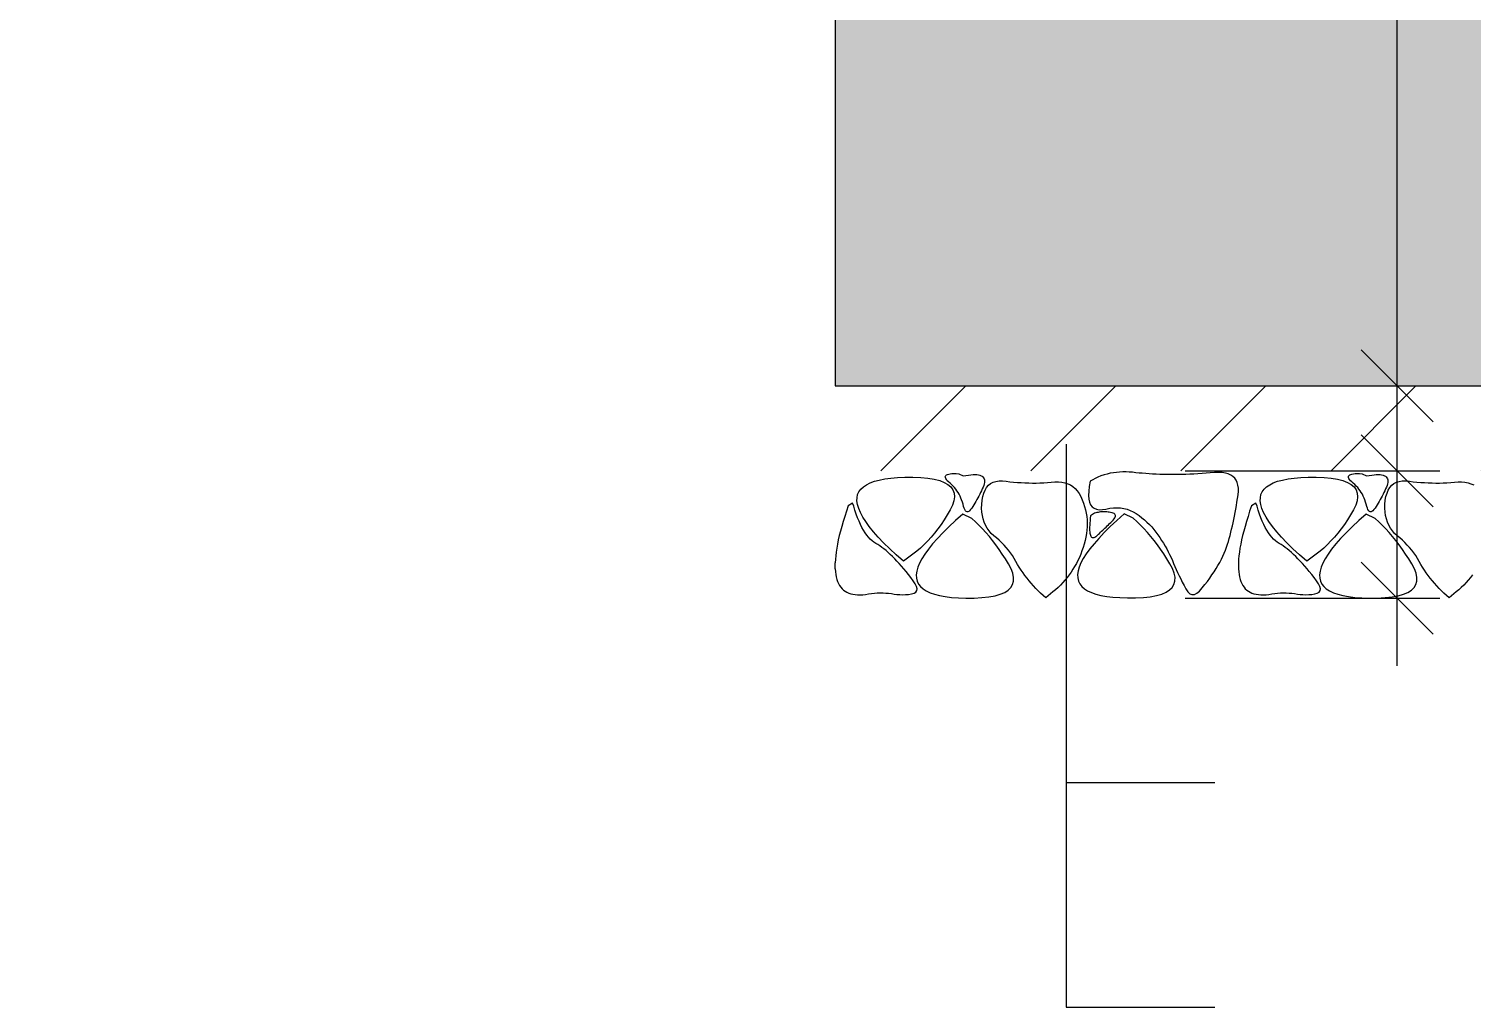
# Model space of a CAD drawing. Header units: metres. Extents: x -220 to 294, y -29 to 18.
# Drawn here: x 0.917 to 2.617, y -10.732 to -9.579 of the extents above; entities that cross this region are included whole.
import ezdxf

# ---------------------------------------------------------------- set-up
doc = ezdxf.new("R2010")
doc.units = ezdxf.units.M
doc.header["$MEASUREMENT"] = 0
for name, color, linetype in [('Olculendirme', 7, 'Continuous'), ('Rota', 7, 'Continuous'), ('Tarama', 7, 'Continuous'), ('Yay', 7, 'Continuous')]:
    doc.layers.add(name, color=color, linetype=linetype)

msp = doc.modelspace()

# ---------------------------------------------------------------- hatches: boundary and pattern name
at = {"layer": 'Tarama', "linetype": 'Continuous', "lineweight": -3}
h = msp.add_hatch(dxfattribs=at)
h.set_pattern_fill('ANSI33', color=58, scale=0.4, style=0)
h.paths.add_polyline_path([(-5.683, -7.8), (-5.683, -8.5), (1.867, -8.5), (1.867, -10), (4.567, -10), (4.567, -8.5), (8.9658, -8.5), (8.9658, -8.2), (13.217, -8.2), (13.4194, -8.2), (13.4194, -7.8), (4.297, -7.8), (4.317, -9.3), (2.117, -9.3), (2.117, -7.8)])
h = msp.add_hatch(dxfattribs=at)
h.set_pattern_fill('ANSI31', color=58, style=0)
h.paths.add_polyline_path([(1.867, -10), (1.867, -10.1), (4.567, -10.1), (4.567, -10)])

# ---------------------------------------------------------------- linework, layer by layer
at = {"layer": 'Olculendirme', "color": 47, "linetype": 'Continuous', "lineweight": -3}
for points in [[(2.5292, -10.33), (2.5292, 14.33)], [(2.2792, -10), (2.5792, -10)], [(2.2792, -10.1), (2.5792, -10.1)], [(2.2792, -10.25), (2.5792, -10.25)]]:
    msp.add_lwpolyline(points, dxfattribs=at)
at = {"layer": 'Olculendirme', "color": 59, "linetype": 'Continuous', "lineweight": -3}
for points in [[(2.4867, -9.9576), (2.5716, -10.0424)], [(2.4867, -10.0576), (2.5716, -10.1424)], [(2.4867, -10.2076), (2.5716, -10.2924)]]:
    msp.add_lwpolyline(points, dxfattribs=at)
at = {"layer": 'Rota', "color": 7, "linetype": 'Continuous', "lineweight": -3}
for points in [[(1.867, -8.5), (1.867, -10)], [(1.867, -10), (4.567, -10)]]:
    msp.add_lwpolyline(points, dxfattribs=at)
at = {"layer": 'Tarama', "color": 36, "linetype": 'Continuous', "lineweight": -3}
for points in [[(1.9039, -10.1165), (1.9082, -10.1144)], [(1.9082, -10.1144), (1.9133, -10.1125)], [(1.9133, -10.1125), (1.9191, -10.111)], [(1.9191, -10.111), (1.9256, -10.1097)], [(1.9256, -10.1097), (1.9327, -10.1088)], [(1.9327, -10.1088), (1.9407, -10.1082)], [(1.9407, -10.1082), (1.9493, -10.1078)], [(1.9493, -10.1078), (1.9586, -10.1078)], [(1.9586, -10.1078), (1.968, -10.1081)], [(1.968, -10.1081), (1.9764, -10.1089)], [(1.9764, -10.1089), (1.9838, -10.1101)], [(1.9838, -10.1101), (1.9902, -10.1117)], [(1.9902, -10.1117), (1.9955, -10.1138)], [(1.9955, -10.1138), (1.9999, -10.1163)], [(1.9967, -10.1072), (1.9969, -10.1064)], [(1.9969, -10.1082), (1.9967, -10.1072)], [(1.9969, -10.1064), (1.9974, -10.1056)], [(1.9973, -10.1093), (1.9969, -10.1082)], [(1.9981, -10.1105), (1.9973, -10.1093)], [(1.9974, -10.1056), (1.9982, -10.105)], [(1.9992, -10.1118), (1.9981, -10.1105)], [(1.9982, -10.105), (1.9993, -10.1044)], [(2.0007, -10.1132), (1.9992, -10.1118)], [(1.9993, -10.1044), (2.0008, -10.104)], [(2.0024, -10.1147), (2.0007, -10.1132)], [(2.0008, -10.104), (2.0025, -10.1037)], [(2.0042, -10.1164), (2.0024, -10.1147)], [(2.0025, -10.1037), (2.0046, -10.1035)], [(2.0046, -10.1035), (2.007, -10.1034)], [(2.007, -10.1034), (2.0097, -10.1035)], [(2.0097, -10.1035), (2.0128, -10.1036)], [(2.0128, -10.1036), (2.0179, -10.1061)], [(2.0179, -10.1061), (2.0211, -10.1055)], [(2.0211, -10.1055), (2.0241, -10.1051)], [(2.0241, -10.1051), (2.0269, -10.1047)], [(2.0269, -10.1047), (2.0295, -10.1046)], [(2.0295, -10.1046), (2.0318, -10.1045)], [(2.0318, -10.1045), (2.0339, -10.1046)], [(2.0339, -10.1046), (2.0358, -10.1049)], [(2.0358, -10.1049), (2.0375, -10.1053)], [(2.0375, -10.1053), (2.039, -10.1059)], [(2.039, -10.1059), (2.0402, -10.1066)], [(2.0402, -10.1066), (2.0412, -10.1074)], [(2.0412, -10.1074), (2.042, -10.1084)], [(2.042, -10.1084), (2.0426, -10.1095)], [(2.0426, -10.1095), (2.0429, -10.1108)], [(2.043, -10.1138), (2.0427, -10.1155)], [(2.0429, -10.1108), (2.0431, -10.1122)], [(2.0431, -10.1122), (2.043, -10.1138)], [(2.0502, -10.1152), (2.0531, -10.1137)], [(2.0531, -10.1137), (2.0564, -10.1126)], [(2.0564, -10.1126), (2.0601, -10.1121)], [(2.0601, -10.1121), (2.0641, -10.112)], [(2.0641, -10.112), (2.0684, -10.1125)], [(2.0684, -10.1125), (2.0729, -10.113)], [(2.0729, -10.113), (2.0773, -10.1134)], [(2.0773, -10.1134), (2.0818, -10.1138)], [(2.0818, -10.1138), (2.0862, -10.1141)], [(2.0862, -10.1141), (2.0907, -10.1143)], [(2.0907, -10.1143), (2.0951, -10.1144)], [(2.0951, -10.1144), (2.0995, -10.1145)], [(2.0995, -10.1145), (2.1039, -10.1145)], [(2.1039, -10.1145), (2.1083, -10.1144)], [(2.1083, -10.1144), (2.1127, -10.1142)], [(2.1127, -10.1142), (2.1171, -10.1139)], [(2.1171, -10.1139), (2.1215, -10.1136)], [(2.1215, -10.1136), (2.1258, -10.1132)], [(2.1258, -10.1132), (2.13, -10.1132)], [(2.13, -10.1132), (2.1339, -10.1135)], [(2.1339, -10.1135), (2.1376, -10.1142)], [(2.1376, -10.1142), (2.141, -10.1153)], [(2.1675, -10.1125), (2.1664, -10.1187)], [(2.1765, -10.1075), (2.1675, -10.1125)], [(2.1802, -10.1061), (2.1765, -10.1075)], [(2.1838, -10.105), (2.1802, -10.1061)], [(2.1874, -10.104), (2.1838, -10.105)], [(2.1911, -10.1031), (2.1874, -10.104)], [(2.1948, -10.1025), (2.1911, -10.1031)], [(2.1985, -10.102), (2.1948, -10.1025)], [(2.2022, -10.1016), (2.1985, -10.102)], [(2.2059, -10.1014), (2.2022, -10.1016)], [(2.2097, -10.1014), (2.2059, -10.1014)], [(2.2135, -10.1016), (2.2097, -10.1014)], [(2.2173, -10.1019), (2.2135, -10.1016)], [(2.2211, -10.1024), (2.2173, -10.1019)], [(2.225, -10.1028), (2.2211, -10.1024)], [(2.2289, -10.1031), (2.225, -10.1028)], [(2.2329, -10.1035), (2.2289, -10.1031)], [(2.2369, -10.1038), (2.2329, -10.1035)], [(2.241, -10.104), (2.2369, -10.1038)], [(2.2452, -10.1042), (2.241, -10.104)], [(2.2494, -10.1044), (2.2452, -10.1042)], [(2.2536, -10.1045), (2.2494, -10.1044)], [(2.2579, -10.1046), (2.2536, -10.1045)], [(2.2623, -10.1046), (2.2579, -10.1046)], [(2.2667, -10.1046), (2.2623, -10.1046)], [(2.2712, -10.1045), (2.2667, -10.1046)], [(2.2758, -10.1044), (2.2712, -10.1045)], [(2.2803, -10.1043), (2.2758, -10.1044)], [(2.285, -10.1041), (2.2803, -10.1043)], [(2.2897, -10.1039), (2.285, -10.1041)], [(2.2944, -10.1036), (2.2897, -10.1039)], [(2.2993, -10.1033), (2.2944, -10.1036)], [(2.3041, -10.103), (2.2993, -10.1033)], [(2.309, -10.1026), (2.3041, -10.103)], [(2.314, -10.1022), (2.309, -10.1026)], [(2.3186, -10.102), (2.314, -10.1022)], [(2.3229, -10.1023), (2.3186, -10.102)], [(2.3267, -10.1028), (2.3229, -10.1023)], [(2.3301, -10.1038), (2.3267, -10.1028)], [(2.333, -10.1051), (2.3301, -10.1038)], [(2.3356, -10.1067), (2.333, -10.1051)], [(2.3377, -10.1087), (2.3356, -10.1067)], [(2.3394, -10.1111), (2.3377, -10.1087)], [(2.3407, -10.1139), (2.3394, -10.1111)], [(2.3415, -10.117), (2.3407, -10.1139)], [(2.3789, -10.1165), (2.3832, -10.1144)], [(2.3832, -10.1144), (2.3883, -10.1125)], [(2.3883, -10.1125), (2.3941, -10.111)], [(2.3941, -10.111), (2.4006, -10.1097)], [(2.4006, -10.1097), (2.4077, -10.1088)], [(2.4077, -10.1088), (2.4157, -10.1082)], [(2.4157, -10.1082), (2.4243, -10.1078)], [(2.4243, -10.1078), (2.4336, -10.1078)], [(2.4336, -10.1078), (2.443, -10.1081)], [(2.443, -10.1081), (2.4514, -10.1089)], [(2.4514, -10.1089), (2.4588, -10.1101)], [(2.4588, -10.1101), (2.4652, -10.1117)], [(2.4652, -10.1117), (2.4706, -10.1138)], [(2.4706, -10.1138), (2.4749, -10.1163)], [(2.4717, -10.1072), (2.4719, -10.1064)], [(2.4719, -10.1082), (2.4717, -10.1072)], [(2.4719, -10.1064), (2.4724, -10.1056)], [(2.4723, -10.1093), (2.4719, -10.1082)], [(2.4731, -10.1105), (2.4723, -10.1093)], [(2.4724, -10.1056), (2.4732, -10.105)], [(2.4742, -10.1118), (2.4731, -10.1105)], [(2.4732, -10.105), (2.4743, -10.1044)], [(2.4757, -10.1132), (2.4742, -10.1118)], [(2.4743, -10.1044), (2.4758, -10.104)], [(2.4774, -10.1147), (2.4757, -10.1132)], [(2.4758, -10.104), (2.4775, -10.1037)], [(2.4792, -10.1164), (2.4774, -10.1147)], [(2.4775, -10.1037), (2.4796, -10.1035)], [(2.4796, -10.1035), (2.482, -10.1034)], [(2.482, -10.1034), (2.4847, -10.1035)], [(2.4847, -10.1035), (2.4878, -10.1036)], [(2.4878, -10.1036), (2.4929, -10.1061)], [(2.4929, -10.1061), (2.4961, -10.1055)], [(2.4961, -10.1055), (2.4991, -10.1051)], [(2.4991, -10.1051), (2.5019, -10.1047)], [(2.5019, -10.1047), (2.5045, -10.1046)], [(2.5045, -10.1046), (2.5068, -10.1045)], [(2.5068, -10.1045), (2.5089, -10.1046)], [(2.5089, -10.1046), (2.5108, -10.1049)], [(2.5108, -10.1049), (2.5125, -10.1053)], [(2.5125, -10.1053), (2.514, -10.1059)], [(2.514, -10.1059), (2.5152, -10.1066)], [(2.5152, -10.1066), (2.5162, -10.1074)], [(2.5162, -10.1074), (2.517, -10.1084)], [(2.517, -10.1084), (2.5176, -10.1095)], [(2.5176, -10.1095), (2.5179, -10.1108)], [(2.518, -10.1138), (2.5177, -10.1155)], [(2.5179, -10.1108), (2.5181, -10.1122)], [(2.5181, -10.1122), (2.518, -10.1138)], [(2.5252, -10.1152), (2.5281, -10.1137)], [(2.5281, -10.1137), (2.5314, -10.1126)], [(2.5314, -10.1126), (2.5351, -10.1121)], [(2.5351, -10.1121), (2.5391, -10.112)], [(2.5391, -10.112), (2.5434, -10.1125)], [(2.5434, -10.1125), (2.5479, -10.113)], [(2.5479, -10.113), (2.5523, -10.1134)], [(2.5523, -10.1134), (2.5568, -10.1138)], [(2.5568, -10.1138), (2.5612, -10.1141)], [(2.5612, -10.1141), (2.5657, -10.1143)], [(2.5657, -10.1143), (2.5701, -10.1144)], [(2.5701, -10.1144), (2.5745, -10.1145)], [(2.5745, -10.1145), (2.5789, -10.1145)], [(2.5789, -10.1145), (2.5833, -10.1144)], [(2.5833, -10.1144), (2.5877, -10.1142)], [(2.5877, -10.1142), (2.5921, -10.1139)], [(2.5921, -10.1139), (2.5965, -10.1136)], [(2.5965, -10.1136), (2.6008, -10.1132)], [(2.6008, -10.1132), (2.605, -10.1132)], [(2.605, -10.1132), (2.6089, -10.1135)], [(2.6089, -10.1135), (2.6126, -10.1142)], [(2.6126, -10.1142), (2.616, -10.1153)], [(1.8928, -10.1357), (1.8929, -10.1318)], [(1.8929, -10.1318), (1.8936, -10.1281)], [(1.8936, -10.1281), (1.8951, -10.1248)], [(1.8951, -10.1248), (1.8973, -10.1217)], [(1.8973, -10.1217), (1.9003, -10.119)], [(1.9003, -10.119), (1.9039, -10.1165)], [(1.9999, -10.1163), (2.0033, -10.1192)], [(2.0033, -10.1192), (2.0057, -10.1226)], [(2.0059, -10.1181), (2.0042, -10.1164)], [(2.0057, -10.1226), (2.0071, -10.1265)], [(2.0076, -10.1199), (2.0059, -10.1181)], [(2.0075, -10.1307), (2.0069, -10.1354)], [(2.0071, -10.1265), (2.0075, -10.1307)], [(2.0091, -10.1217), (2.0076, -10.1199)], [(2.0105, -10.1237), (2.0091, -10.1217)], [(2.0118, -10.1257), (2.0105, -10.1237)], [(2.0131, -10.1278), (2.0118, -10.1257)], [(2.0142, -10.13), (2.0131, -10.1278)], [(2.0152, -10.1322), (2.0142, -10.13)], [(2.0352, -10.132), (2.0341, -10.1341)], [(2.0363, -10.1299), (2.0352, -10.132)], [(2.0374, -10.1278), (2.0363, -10.1299)], [(2.0384, -10.1257), (2.0374, -10.1278)], [(2.0395, -10.1236), (2.0384, -10.1257)], [(2.0404, -10.1215), (2.0395, -10.1236)], [(2.0401, -10.1349), (2.0409, -10.1304)], [(2.0414, -10.1193), (2.0404, -10.1215)], [(2.0409, -10.1304), (2.0421, -10.1263)], [(2.0421, -10.1173), (2.0414, -10.1193)], [(2.0427, -10.1155), (2.0421, -10.1173)], [(2.0421, -10.1263), (2.0436, -10.1228)], [(2.0436, -10.1228), (2.0454, -10.1198)], [(2.0454, -10.1198), (2.0476, -10.1172)], [(2.0476, -10.1172), (2.0502, -10.1152)], [(2.141, -10.1153), (2.1442, -10.1168)], [(2.1442, -10.1168), (2.1472, -10.1188)], [(2.1472, -10.1188), (2.1498, -10.1211)], [(2.1498, -10.1211), (2.1523, -10.1239)], [(2.1523, -10.1239), (2.1545, -10.127)], [(2.1545, -10.127), (2.1564, -10.1305)], [(2.1564, -10.1305), (2.1582, -10.1344)], [(2.1657, -10.1242), (2.1656, -10.1291)], [(2.1656, -10.1291), (2.1659, -10.1334)], [(2.1664, -10.1187), (2.1657, -10.1242)], [(2.341, -10.1328), (2.3416, -10.1284)], [(2.342, -10.1204), (2.3415, -10.117)], [(2.3416, -10.1284), (2.342, -10.1243)], [(2.342, -10.1243), (2.342, -10.1204)], [(2.3678, -10.1357), (2.3679, -10.1318)], [(2.3679, -10.1318), (2.3686, -10.1281)], [(2.3686, -10.1281), (2.3701, -10.1248)], [(2.3701, -10.1248), (2.3723, -10.1217)], [(2.3723, -10.1217), (2.3753, -10.119)], [(2.3753, -10.119), (2.3789, -10.1165)], [(2.4749, -10.1163), (2.4783, -10.1192)], [(2.4783, -10.1192), (2.4807, -10.1226)], [(2.4809, -10.1181), (2.4792, -10.1164)], [(2.4807, -10.1226), (2.4821, -10.1265)], [(2.4826, -10.1199), (2.4809, -10.1181)], [(2.4825, -10.1307), (2.4819, -10.1354)], [(2.4821, -10.1265), (2.4825, -10.1307)], [(2.4841, -10.1217), (2.4826, -10.1199)], [(2.4855, -10.1237), (2.4841, -10.1217)], [(2.4868, -10.1257), (2.4855, -10.1237)], [(2.4881, -10.1278), (2.4868, -10.1257)], [(2.4892, -10.13), (2.4881, -10.1278)], [(2.4902, -10.1322), (2.4892, -10.13)], [(2.5102, -10.132), (2.5091, -10.1341)], [(2.5113, -10.1299), (2.5102, -10.132)], [(2.5124, -10.1278), (2.5113, -10.1299)], [(2.5134, -10.1257), (2.5124, -10.1278)], [(2.5145, -10.1236), (2.5134, -10.1257)], [(2.5154, -10.1215), (2.5145, -10.1236)], [(2.5151, -10.1349), (2.5159, -10.1304)], [(2.5164, -10.1193), (2.5154, -10.1215)], [(2.5159, -10.1304), (2.5171, -10.1263)], [(2.5171, -10.1173), (2.5164, -10.1193)], [(2.5177, -10.1155), (2.5171, -10.1173)], [(2.5171, -10.1263), (2.5186, -10.1228)], [(2.5186, -10.1228), (2.5204, -10.1198)], [(2.5204, -10.1198), (2.5226, -10.1172)], [(2.5226, -10.1172), (2.5252, -10.1152)], [(2.616, -10.1153), (2.6192, -10.1168)], [(1.8803, -10.1478), (1.8784, -10.1539)], [(1.8825, -10.1415), (1.8803, -10.1478)], [(1.8875, -10.1382), (1.8825, -10.1415)], [(1.889, -10.1417), (1.8875, -10.1382)], [(1.8904, -10.1466), (1.889, -10.1417)], [(1.892, -10.1512), (1.8904, -10.1466)], [(1.8934, -10.14), (1.8928, -10.1357)], [(1.8948, -10.1445), (1.8934, -10.14)], [(1.8968, -10.1494), (1.8948, -10.1445)], [(2.0027, -10.1462), (1.9992, -10.1521)], [(2.0053, -10.1406), (2.0027, -10.1462)], [(2.0069, -10.1354), (2.0053, -10.1406)], [(2.0161, -10.1345), (2.0152, -10.1322)], [(2.0169, -10.137), (2.0161, -10.1345)], [(2.0177, -10.1395), (2.0169, -10.137)], [(2.0183, -10.142), (2.0177, -10.1395)], [(2.019, -10.1441), (2.0183, -10.142)], [(2.0197, -10.1458), (2.019, -10.1441)], [(2.0206, -10.1471), (2.0197, -10.1458)], [(2.0214, -10.148), (2.0206, -10.1471)], [(2.0224, -10.1484), (2.0214, -10.148)], [(2.0234, -10.1484), (2.0224, -10.1484)], [(2.0244, -10.148), (2.0234, -10.1484)], [(2.0255, -10.1472), (2.0244, -10.148)], [(2.0267, -10.1459), (2.0255, -10.1472)], [(2.028, -10.1442), (2.0267, -10.1459)], [(2.0292, -10.1422), (2.028, -10.1442)], [(2.0305, -10.1402), (2.0292, -10.1422)], [(2.0317, -10.1382), (2.0305, -10.1402)], [(2.0329, -10.1361), (2.0317, -10.1382)], [(2.0341, -10.1341), (2.0329, -10.1361)], [(2.0396, -10.1443), (2.0397, -10.1397)], [(2.0399, -10.1487), (2.0396, -10.1443)], [(2.0397, -10.1397), (2.0401, -10.1349)], [(2.0405, -10.1529), (2.0399, -10.1487)], [(2.1582, -10.1344), (2.1597, -10.1382)], [(2.1597, -10.1382), (2.1609, -10.1421)], [(2.1609, -10.1421), (2.162, -10.146)], [(2.162, -10.146), (2.1628, -10.15)], [(2.1659, -10.1334), (2.1667, -10.1371)], [(2.1667, -10.1371), (2.168, -10.1401)], [(2.168, -10.1401), (2.1698, -10.1425)], [(2.1698, -10.1425), (2.1721, -10.1443)], [(2.1721, -10.1443), (2.1748, -10.1455)], [(2.1748, -10.1455), (2.1781, -10.146)], [(2.1782, -10.1488), (2.1767, -10.1491)], [(2.1781, -10.146), (2.1818, -10.1459)], [(2.1796, -10.1486), (2.1782, -10.1488)], [(2.181, -10.1485), (2.1796, -10.1486)], [(2.1825, -10.1484), (2.181, -10.1485)], [(2.1818, -10.1459), (2.186, -10.1452)], [(2.184, -10.1484), (2.1825, -10.1484)], [(2.1855, -10.1485), (2.184, -10.1484)], [(2.187, -10.1486), (2.1855, -10.1485)], [(2.186, -10.1452), (2.1905, -10.1443)], [(2.1885, -10.1488), (2.187, -10.1486)], [(2.19, -10.149), (2.1885, -10.1488)], [(2.1916, -10.1493), (2.19, -10.149)], [(2.1905, -10.1443), (2.1948, -10.1437)], [(2.1948, -10.1437), (2.199, -10.1436)], [(2.199, -10.1436), (2.2031, -10.1438)], [(2.2031, -10.1438), (2.207, -10.1444)], [(2.207, -10.1444), (2.2109, -10.1454)], [(2.2109, -10.1454), (2.2146, -10.1467)], [(2.2146, -10.1467), (2.2182, -10.1485)], [(2.2182, -10.1485), (2.2217, -10.1506)], [(2.3382, -10.1494), (2.339, -10.1454)], [(2.339, -10.1454), (2.3397, -10.1412)], [(2.3397, -10.1412), (2.3403, -10.137)], [(2.3403, -10.137), (2.341, -10.1328)], [(2.3553, -10.1478), (2.3534, -10.1539)], [(2.3575, -10.1415), (2.3553, -10.1478)], [(2.3625, -10.1382), (2.3575, -10.1415)], [(2.364, -10.1417), (2.3625, -10.1382)], [(2.3654, -10.1466), (2.364, -10.1417)], [(2.367, -10.1512), (2.3654, -10.1466)], [(2.3684, -10.14), (2.3678, -10.1357)], [(2.3698, -10.1445), (2.3684, -10.14)], [(2.3718, -10.1494), (2.3698, -10.1445)], [(2.4777, -10.1462), (2.4742, -10.1521)], [(2.4803, -10.1406), (2.4777, -10.1462)], [(2.4819, -10.1354), (2.4803, -10.1406)], [(2.4911, -10.1345), (2.4902, -10.1322)], [(2.4919, -10.137), (2.4911, -10.1345)], [(2.4927, -10.1395), (2.4919, -10.137)], [(2.4933, -10.142), (2.4927, -10.1395)], [(2.494, -10.1441), (2.4933, -10.142)], [(2.4947, -10.1458), (2.494, -10.1441)], [(2.4956, -10.1471), (2.4947, -10.1458)], [(2.4964, -10.148), (2.4956, -10.1471)], [(2.4974, -10.1484), (2.4964, -10.148)], [(2.4984, -10.1484), (2.4974, -10.1484)], [(2.4994, -10.148), (2.4984, -10.1484)], [(2.5005, -10.1472), (2.4994, -10.148)], [(2.5017, -10.1459), (2.5005, -10.1472)], [(2.503, -10.1442), (2.5017, -10.1459)], [(2.5042, -10.1422), (2.503, -10.1442)], [(2.5055, -10.1402), (2.5042, -10.1422)], [(2.5067, -10.1382), (2.5055, -10.1402)], [(2.5079, -10.1361), (2.5067, -10.1382)], [(2.5091, -10.1341), (2.5079, -10.1361)], [(2.5146, -10.1443), (2.5147, -10.1397)], [(2.5149, -10.1487), (2.5146, -10.1443)], [(2.5147, -10.1397), (2.5151, -10.1349)], [(2.5155, -10.1529), (2.5149, -10.1487)], [(1.8749, -10.1656), (1.8733, -10.1711)], [(1.8765, -10.1599), (1.8749, -10.1656)], [(1.8784, -10.1539), (1.8765, -10.1599)], [(1.8935, -10.1555), (1.892, -10.1512)], [(1.8952, -10.1595), (1.8935, -10.1555)], [(1.8969, -10.1633), (1.8952, -10.1595)], [(1.8996, -10.1546), (1.8968, -10.1494)], [(1.8986, -10.1669), (1.8969, -10.1633)], [(1.9031, -10.16), (1.8996, -10.1546)], [(1.9073, -10.1658), (1.9031, -10.16)], [(1.9122, -10.1719), (1.9073, -10.1658)], [(1.9919, -10.1632), (1.9881, -10.1685)], [(1.9956, -10.1578), (1.9919, -10.1632)], [(1.9992, -10.1521), (1.9956, -10.1578)], [(2.0088, -10.1588), (2.001, -10.1661)], [(2.0174, -10.1511), (2.0088, -10.1588)], [(2.028, -10.1563), (2.0174, -10.1511)], [(2.0323, -10.1601), (2.028, -10.1563)], [(2.0365, -10.1642), (2.0323, -10.1601)], [(2.0406, -10.1684), (2.0365, -10.1642)], [(2.0414, -10.1569), (2.0405, -10.1529)], [(2.0426, -10.1606), (2.0414, -10.1569)], [(2.0442, -10.1642), (2.0426, -10.1606)], [(2.0461, -10.1676), (2.0442, -10.1642)], [(2.1628, -10.15), (2.1634, -10.1539)], [(2.1634, -10.1539), (2.1638, -10.1579)], [(2.1639, -10.166), (2.1636, -10.1701)], [(2.1638, -10.1579), (2.164, -10.162)], [(2.164, -10.162), (2.1639, -10.166)], [(2.1669, -10.1641), (2.1668, -10.1664)], [(2.1671, -10.1616), (2.1669, -10.1641)], [(2.1673, -10.159), (2.1671, -10.1616)], [(2.1676, -10.1561), (2.1673, -10.159)], [(2.168, -10.153), (2.1676, -10.1561)], [(2.1726, -10.1501), (2.168, -10.153)], [(2.174, -10.1497), (2.1726, -10.1501)], [(2.1754, -10.1494), (2.174, -10.1497)], [(2.1767, -10.1491), (2.1754, -10.1494)], [(2.1911, -10.1659), (2.184, -10.173)], [(2.1862, -10.1665), (2.1876, -10.1651)], [(2.1876, -10.1651), (2.189, -10.1638)], [(2.189, -10.1638), (2.1904, -10.1624)], [(2.1904, -10.1624), (2.1919, -10.161)], [(2.1989, -10.1586), (2.1911, -10.1659)], [(2.1932, -10.1496), (2.1916, -10.1493)], [(2.1919, -10.161), (2.1933, -10.1596)], [(2.1945, -10.15), (2.1932, -10.1496)], [(2.1933, -10.1596), (2.1947, -10.1582)], [(2.1956, -10.1506), (2.1945, -10.15)], [(2.1947, -10.1582), (2.1957, -10.1569)], [(2.1965, -10.1512), (2.1956, -10.1506)], [(2.1957, -10.1569), (2.1965, -10.1557)], [(2.197, -10.1519), (2.1965, -10.1512)], [(2.1965, -10.1557), (2.1971, -10.1546)], [(2.1973, -10.1527), (2.197, -10.1519)], [(2.1971, -10.1546), (2.1973, -10.1536)], [(2.1973, -10.1536), (2.1973, -10.1527)], [(2.2075, -10.151), (2.1989, -10.1586)], [(2.2181, -10.1561), (2.2075, -10.151)], [(2.2224, -10.1599), (2.2181, -10.1561)], [(2.2217, -10.1506), (2.225, -10.1529)], [(2.2266, -10.164), (2.2224, -10.1599)], [(2.225, -10.1529), (2.2282, -10.1554)], [(2.2307, -10.1682), (2.2266, -10.164)], [(2.2282, -10.1554), (2.2313, -10.1579)], [(2.2313, -10.1579), (2.2343, -10.1606)], [(2.2343, -10.1606), (2.2372, -10.1634)], [(2.2372, -10.1634), (2.2399, -10.1662)], [(2.3341, -10.1689), (2.335, -10.1651)], [(2.335, -10.1651), (2.3359, -10.1613)], [(2.3359, -10.1613), (2.3367, -10.1574)], [(2.3367, -10.1574), (2.3375, -10.1534)], [(2.3375, -10.1534), (2.3382, -10.1494)], [(2.3499, -10.1656), (2.3483, -10.1711)], [(2.3515, -10.1599), (2.3499, -10.1656)], [(2.3534, -10.1539), (2.3515, -10.1599)], [(2.3685, -10.1555), (2.367, -10.1512)], [(2.3702, -10.1595), (2.3685, -10.1555)], [(2.3719, -10.1633), (2.3702, -10.1595)], [(2.3746, -10.1546), (2.3718, -10.1494)], [(2.3736, -10.1669), (2.3719, -10.1633)], [(2.3781, -10.16), (2.3746, -10.1546)], [(2.3823, -10.1658), (2.3781, -10.16)], [(2.3872, -10.1719), (2.3823, -10.1658)], [(2.4669, -10.1632), (2.4631, -10.1685)], [(2.4706, -10.1578), (2.4669, -10.1632)], [(2.4742, -10.1521), (2.4706, -10.1578)], [(2.4838, -10.1588), (2.476, -10.1661)], [(2.4924, -10.1511), (2.4838, -10.1588)], [(2.503, -10.1563), (2.4924, -10.1511)], [(2.5073, -10.1601), (2.503, -10.1563)], [(2.5115, -10.1642), (2.5073, -10.1601)], [(2.5156, -10.1684), (2.5115, -10.1642)], [(2.5164, -10.1569), (2.5155, -10.1529)], [(2.5176, -10.1606), (2.5164, -10.1569)], [(2.5192, -10.1642), (2.5176, -10.1606)], [(2.5211, -10.1676), (2.5192, -10.1642)], [(1.8708, -10.1816), (1.8698, -10.1866)], [(1.872, -10.1765), (1.8708, -10.1816)], [(1.8733, -10.1711), (1.872, -10.1765)], [(1.9005, -10.1701), (1.8986, -10.1669)], [(1.9024, -10.1731), (1.9005, -10.1701)], [(1.9043, -10.1759), (1.9024, -10.1731)], [(1.9064, -10.1784), (1.9043, -10.1759)], [(1.9084, -10.1806), (1.9064, -10.1784)], [(1.9106, -10.1825), (1.9084, -10.1806)], [(1.9128, -10.1842), (1.9106, -10.1825)], [(1.9179, -10.1782), (1.9122, -10.1719)], [(1.9242, -10.1849), (1.9179, -10.1782)], [(1.9761, -10.1827), (1.9719, -10.187)], [(1.9802, -10.1782), (1.9761, -10.1827)], [(1.9842, -10.1735), (1.9802, -10.1782)], [(1.9875, -10.1799), (1.9819, -10.1863)], [(1.9881, -10.1685), (1.9842, -10.1735)], [(1.9939, -10.1732), (1.9875, -10.1799)], [(2.001, -10.1661), (1.9939, -10.1732)], [(2.0447, -10.1729), (2.0406, -10.1684)], [(2.0487, -10.1776), (2.0447, -10.1729)], [(2.0484, -10.1708), (2.0461, -10.1676)], [(2.051, -10.1738), (2.0484, -10.1708)], [(2.0526, -10.1824), (2.0487, -10.1776)], [(2.0539, -10.1766), (2.051, -10.1738)], [(2.0565, -10.1875), (2.0526, -10.1824)], [(2.0571, -10.1792), (2.0539, -10.1766)], [(2.0602, -10.1819), (2.0571, -10.1792)], [(2.0632, -10.1847), (2.0602, -10.1819)], [(2.1615, -10.1824), (2.1603, -10.1865)], [(2.1624, -10.1783), (2.1615, -10.1824)], [(2.1631, -10.1741), (2.1624, -10.1783)], [(2.1636, -10.1701), (2.1631, -10.1741)], [(2.1668, -10.1664), (2.1668, -10.1685)], [(2.1668, -10.1685), (2.1668, -10.1704)], [(2.1668, -10.1704), (2.167, -10.1721)], [(2.167, -10.1721), (2.1672, -10.1736)], [(2.1672, -10.1736), (2.1674, -10.1749)], [(2.1674, -10.1749), (2.1677, -10.1761)], [(2.1677, -10.1761), (2.1682, -10.177)], [(2.1682, -10.177), (2.1686, -10.1778)], [(2.1686, -10.1778), (2.1692, -10.1784)], [(2.1692, -10.1784), (2.1698, -10.1787)], [(2.1698, -10.1787), (2.1705, -10.1789)], [(2.1705, -10.1789), (2.1712, -10.1789)], [(2.1712, -10.1789), (2.1721, -10.1787)], [(2.1776, -10.1797), (2.172, -10.1861)], [(2.1721, -10.1787), (2.173, -10.1783)], [(2.173, -10.1783), (2.174, -10.1777)], [(2.174, -10.1777), (2.175, -10.177)], [(2.175, -10.177), (2.1761, -10.176)], [(2.1761, -10.176), (2.1773, -10.1749)], [(2.1773, -10.1749), (2.1785, -10.1738)], [(2.184, -10.173), (2.1776, -10.1797)], [(2.1785, -10.1738), (2.1797, -10.1726)], [(2.1797, -10.1726), (2.181, -10.1714)], [(2.181, -10.1714), (2.1822, -10.1702)], [(2.1822, -10.1702), (2.1835, -10.169)], [(2.1835, -10.169), (2.1849, -10.1677)], [(2.1849, -10.1677), (2.1862, -10.1665)], [(2.2348, -10.1727), (2.2307, -10.1682)], [(2.2388, -10.1774), (2.2348, -10.1727)], [(2.2427, -10.1822), (2.2388, -10.1774)], [(2.2399, -10.1662), (2.2425, -10.1692)], [(2.2425, -10.1692), (2.2449, -10.1723)], [(2.2466, -10.1873), (2.2427, -10.1822)], [(2.2449, -10.1723), (2.2473, -10.1755)], [(2.2473, -10.1755), (2.2495, -10.1788)], [(2.2495, -10.1788), (2.2516, -10.1821)], [(2.2516, -10.1821), (2.2537, -10.1854)], [(2.3303, -10.1833), (2.3313, -10.1798)], [(2.3313, -10.1798), (2.3323, -10.1762)], [(2.3323, -10.1762), (2.3332, -10.1726)], [(2.3332, -10.1726), (2.3341, -10.1689)], [(2.3458, -10.1816), (2.3448, -10.1866)], [(2.347, -10.1765), (2.3458, -10.1816)], [(2.3483, -10.1711), (2.347, -10.1765)], [(2.3755, -10.1701), (2.3736, -10.1669)], [(2.3774, -10.1731), (2.3755, -10.1701)], [(2.3793, -10.1759), (2.3774, -10.1731)], [(2.3814, -10.1784), (2.3793, -10.1759)], [(2.3834, -10.1806), (2.3814, -10.1784)], [(2.3856, -10.1825), (2.3834, -10.1806)], [(2.3878, -10.1842), (2.3856, -10.1825)], [(2.3929, -10.1782), (2.3872, -10.1719)], [(2.3992, -10.1849), (2.3929, -10.1782)], [(2.4511, -10.1827), (2.4469, -10.187)], [(2.4552, -10.1782), (2.4511, -10.1827)], [(2.4592, -10.1735), (2.4552, -10.1782)], [(2.4625, -10.1799), (2.4569, -10.1863)], [(2.4631, -10.1685), (2.4592, -10.1735)], [(2.4689, -10.1732), (2.4625, -10.1799)], [(2.476, -10.1661), (2.4689, -10.1732)], [(2.5197, -10.1729), (2.5156, -10.1684)], [(2.5237, -10.1776), (2.5197, -10.1729)], [(2.5234, -10.1708), (2.5211, -10.1676)], [(2.526, -10.1738), (2.5234, -10.1708)], [(2.5276, -10.1824), (2.5237, -10.1776)], [(2.5289, -10.1766), (2.526, -10.1738)], [(2.5315, -10.1875), (2.5276, -10.1824)], [(2.5321, -10.1792), (2.5289, -10.1766)], [(2.5352, -10.1819), (2.5321, -10.1792)], [(2.5382, -10.1847), (2.5352, -10.1819)], [(1.8682, -10.1959), (1.8677, -10.2002)], [(1.8689, -10.1913), (1.8682, -10.1959)], [(1.8698, -10.1866), (1.8689, -10.1913)], [(1.9151, -10.1857), (1.9128, -10.1842)], [(1.9174, -10.1871), (1.9151, -10.1857)], [(1.9198, -10.1887), (1.9174, -10.1871)], [(1.9222, -10.1904), (1.9198, -10.1887)], [(1.9246, -10.1922), (1.9222, -10.1904)], [(1.9313, -10.1919), (1.9242, -10.1849)], [(1.927, -10.1942), (1.9246, -10.1922)], [(1.9295, -10.1964), (1.927, -10.1942)], [(1.932, -10.1986), (1.9295, -10.1964)], [(1.939, -10.1991), (1.9313, -10.1919)], [(1.9346, -10.2011), (1.932, -10.1986)], [(1.9475, -10.2067), (1.939, -10.1991)], [(1.9587, -10.1984), (1.9475, -10.2067)], [(1.9632, -10.1948), (1.9587, -10.1984)], [(1.9676, -10.1911), (1.9632, -10.1948)], [(1.9719, -10.187), (1.9676, -10.1911)], [(1.9727, -10.1982), (1.9693, -10.2037)], [(1.9769, -10.1924), (1.9727, -10.1982)], [(1.9819, -10.1863), (1.9769, -10.1924)], [(2.0603, -10.1928), (2.0565, -10.1875)], [(2.064, -10.1983), (2.0603, -10.1928)], [(2.066, -10.1876), (2.0632, -10.1847)], [(2.0677, -10.204), (2.064, -10.1983)], [(2.0687, -10.1906), (2.066, -10.1876)], [(2.0713, -10.1936), (2.0687, -10.1906)], [(2.0737, -10.1968), (2.0713, -10.1936)], [(2.0759, -10.2001), (2.0737, -10.1968)], [(2.1563, -10.1983), (2.1547, -10.2021)], [(2.1577, -10.1945), (2.1563, -10.1983)], [(2.1591, -10.1905), (2.1577, -10.1945)], [(2.1603, -10.1865), (2.1591, -10.1905)], [(2.1628, -10.198), (2.1594, -10.2035)], [(2.167, -10.1922), (2.1628, -10.198)], [(2.172, -10.1861), (2.167, -10.1922)], [(2.2504, -10.1926), (2.2466, -10.1873)], [(2.2542, -10.1981), (2.2504, -10.1926)], [(2.2537, -10.1854), (2.2557, -10.1888)], [(2.2578, -10.2038), (2.2542, -10.1981)], [(2.2557, -10.1888), (2.2576, -10.1921)], [(2.2576, -10.1921), (2.2594, -10.1955)], [(2.2594, -10.1955), (2.2611, -10.1989)], [(2.2611, -10.1989), (2.2627, -10.2024)], [(2.3238, -10.2008), (2.3254, -10.1972)], [(2.3254, -10.1972), (2.3268, -10.1937)], [(2.3268, -10.1937), (2.3281, -10.1902)], [(2.3281, -10.1902), (2.3293, -10.1867)], [(2.3293, -10.1867), (2.3303, -10.1833)], [(2.3432, -10.1959), (2.3427, -10.2002)], [(2.3439, -10.1913), (2.3432, -10.1959)], [(2.3448, -10.1866), (2.3439, -10.1913)], [(2.3901, -10.1857), (2.3878, -10.1842)], [(2.3924, -10.1871), (2.3901, -10.1857)], [(2.3948, -10.1887), (2.3924, -10.1871)], [(2.3972, -10.1904), (2.3948, -10.1887)], [(2.3996, -10.1922), (2.3972, -10.1904)], [(2.4063, -10.1919), (2.3992, -10.1849)], [(2.402, -10.1942), (2.3996, -10.1922)], [(2.4045, -10.1964), (2.402, -10.1942)], [(2.407, -10.1986), (2.4045, -10.1964)], [(2.414, -10.1991), (2.4063, -10.1919)], [(2.4096, -10.2011), (2.407, -10.1986)], [(2.4225, -10.2067), (2.414, -10.1991)], [(2.4337, -10.1984), (2.4225, -10.2067)], [(2.4382, -10.1948), (2.4337, -10.1984)], [(2.4426, -10.1911), (2.4382, -10.1948)], [(2.4469, -10.187), (2.4426, -10.1911)], [(2.4477, -10.1982), (2.4443, -10.2037)], [(2.4519, -10.1924), (2.4477, -10.1982)], [(2.4569, -10.1863), (2.4519, -10.1924)], [(2.5353, -10.1928), (2.5315, -10.1875)], [(2.539, -10.1983), (2.5353, -10.1928)], [(2.541, -10.1876), (2.5382, -10.1847)], [(2.5427, -10.204), (2.539, -10.1983)], [(2.5437, -10.1906), (2.541, -10.1876)], [(2.5463, -10.1936), (2.5437, -10.1906)], [(2.5487, -10.1968), (2.5463, -10.1936)], [(2.5509, -10.2001), (2.5487, -10.1968)], [(1.867, -10.2121), (1.8671, -10.2084)], [(1.8671, -10.2157), (1.867, -10.2121)], [(1.8673, -10.2044), (1.8671, -10.2084)], [(1.8671, -10.2157), (1.8674, -10.2191)], [(1.8677, -10.2002), (1.8673, -10.2044)], [(1.9372, -10.2037), (1.9346, -10.2011)], [(1.9398, -10.2064), (1.9372, -10.2037)], [(1.9425, -10.2093), (1.9398, -10.2064)], [(1.9452, -10.2123), (1.9425, -10.2093)], [(1.9479, -10.2155), (1.9452, -10.2123)], [(1.9506, -10.2188), (1.9479, -10.2155)], [(1.9645, -10.2137), (1.9632, -10.2183)], [(1.9665, -10.2089), (1.9645, -10.2137)], [(1.9693, -10.2037), (1.9665, -10.2089)], [(2.0713, -10.2098), (2.0677, -10.204)], [(2.0743, -10.2156), (2.0713, -10.2098)], [(2.0763, -10.2209), (2.0743, -10.2156)], [(2.078, -10.2035), (2.0759, -10.2001)], [(2.08, -10.2069), (2.078, -10.2035)], [(2.0819, -10.2104), (2.08, -10.2069)], [(2.084, -10.2137), (2.0819, -10.2104)], [(2.0861, -10.2171), (2.084, -10.2137)], [(2.1472, -10.2162), (2.145, -10.2195)], [(2.1492, -10.2128), (2.1472, -10.2162)], [(2.1512, -10.2093), (2.1492, -10.2128)], [(2.153, -10.2058), (2.1512, -10.2093)], [(2.1547, -10.2021), (2.153, -10.2058)], [(2.1546, -10.2136), (2.1533, -10.2181)], [(2.1566, -10.2087), (2.1546, -10.2136)], [(2.1594, -10.2035), (2.1566, -10.2087)], [(2.2614, -10.2097), (2.2578, -10.2038)], [(2.2644, -10.2154), (2.2614, -10.2097)], [(2.2627, -10.2024), (2.2643, -10.2058)], [(2.2643, -10.2058), (2.2657, -10.2093)], [(2.2664, -10.2207), (2.2644, -10.2154)], [(2.2657, -10.2093), (2.2672, -10.2128)], [(2.2672, -10.2128), (2.2688, -10.2164)], [(2.2688, -10.2164), (2.2705, -10.2201)], [(2.3135, -10.219), (2.3158, -10.2153)], [(2.3158, -10.2153), (2.318, -10.2116)], [(2.318, -10.2116), (2.3201, -10.208)], [(2.3201, -10.208), (2.322, -10.2043)], [(2.322, -10.2043), (2.3238, -10.2008)], [(2.3421, -10.2084), (2.342, -10.2121)], [(2.342, -10.2121), (2.3421, -10.2157)], [(2.3423, -10.2044), (2.3421, -10.2084)], [(2.3421, -10.2157), (2.3424, -10.2191)], [(2.3427, -10.2002), (2.3423, -10.2044)], [(2.4122, -10.2037), (2.4096, -10.2011)], [(2.4148, -10.2064), (2.4122, -10.2037)], [(2.4175, -10.2093), (2.4148, -10.2064)], [(2.4202, -10.2123), (2.4175, -10.2093)], [(2.4229, -10.2155), (2.4202, -10.2123)], [(2.4256, -10.2188), (2.4229, -10.2155)], [(2.4395, -10.2137), (2.4382, -10.2183)], [(2.4415, -10.2089), (2.4395, -10.2137)], [(2.4443, -10.2037), (2.4415, -10.2089)], [(2.5463, -10.2098), (2.5427, -10.204)], [(2.5493, -10.2156), (2.5463, -10.2098)], [(2.5513, -10.2209), (2.5493, -10.2156)], [(2.553, -10.2035), (2.5509, -10.2001)], [(2.555, -10.2069), (2.553, -10.2035)], [(2.5569, -10.2104), (2.555, -10.2069)], [(2.559, -10.2137), (2.5569, -10.2104)], [(2.5611, -10.2171), (2.559, -10.2137)], [(1.8674, -10.2191), (1.8678, -10.2223)], [(1.8678, -10.2223), (1.8684, -10.2252)], [(1.8684, -10.2252), (1.8691, -10.228)], [(1.8691, -10.228), (1.87, -10.2306)], [(1.87, -10.2306), (1.8711, -10.233)], [(1.8711, -10.233), (1.8723, -10.2352)], [(1.9534, -10.2223), (1.9506, -10.2188)], [(1.9563, -10.2259), (1.9534, -10.2223)], [(1.9591, -10.2297), (1.9563, -10.2259)], [(1.9615, -10.2333), (1.9591, -10.2297)], [(1.963, -10.2364), (1.9615, -10.2333)], [(1.9632, -10.2183), (1.9626, -10.2226)], [(1.9626, -10.2226), (1.9628, -10.2265)], [(1.9628, -10.2265), (1.9636, -10.2302)], [(1.9636, -10.2302), (1.9652, -10.2335)], [(1.9652, -10.2335), (1.9676, -10.2365)], [(2.0761, -10.2341), (2.0772, -10.2301)], [(2.0773, -10.2257), (2.0763, -10.2209)], [(2.0772, -10.2301), (2.0773, -10.2257)], [(2.0884, -10.2203), (2.0861, -10.2171)], [(2.0907, -10.2235), (2.0884, -10.2203)], [(2.0931, -10.2266), (2.0907, -10.2235)], [(2.0955, -10.2297), (2.0931, -10.2266)], [(2.0981, -10.2327), (2.0955, -10.2297)], [(2.1007, -10.2357), (2.0981, -10.2327)], [(2.1352, -10.2319), (2.1325, -10.2347)], [(2.1378, -10.2289), (2.1352, -10.2319)], [(2.1403, -10.2259), (2.1378, -10.2289)], [(2.1427, -10.2227), (2.1403, -10.2259)], [(2.145, -10.2195), (2.1427, -10.2227)], [(2.1533, -10.2181), (2.1527, -10.2224)], [(2.1527, -10.2224), (2.1529, -10.2263)], [(2.1529, -10.2263), (2.1538, -10.23)], [(2.1538, -10.23), (2.1554, -10.2333)], [(2.1554, -10.2333), (2.1577, -10.2364)], [(2.2642, -10.2375), (2.2662, -10.2339)], [(2.2662, -10.2339), (2.2673, -10.23)], [(2.2674, -10.2255), (2.2664, -10.2207)], [(2.2673, -10.23), (2.2674, -10.2255)], [(2.2705, -10.2201), (2.2722, -10.2238)], [(2.2722, -10.2238), (2.2741, -10.2275)], [(2.2741, -10.2275), (2.276, -10.2314)], [(2.276, -10.2314), (2.2781, -10.2353)], [(2.3025, -10.2342), (2.3055, -10.2304)], [(2.3055, -10.2304), (2.3083, -10.2265)], [(2.3083, -10.2265), (2.3109, -10.2228)], [(2.3109, -10.2228), (2.3135, -10.219)], [(2.3424, -10.2191), (2.3428, -10.2223)], [(2.3428, -10.2223), (2.3434, -10.2252)], [(2.3434, -10.2252), (2.3441, -10.228)], [(2.3441, -10.228), (2.345, -10.2306)], [(2.345, -10.2306), (2.3461, -10.233)], [(2.3461, -10.233), (2.3473, -10.2352)], [(2.4284, -10.2223), (2.4256, -10.2188)], [(2.4313, -10.2259), (2.4284, -10.2223)], [(2.4341, -10.2297), (2.4313, -10.2259)], [(2.4365, -10.2333), (2.4341, -10.2297)], [(2.438, -10.2364), (2.4365, -10.2333)], [(2.4382, -10.2183), (2.4376, -10.2226)], [(2.4376, -10.2226), (2.4378, -10.2265)], [(2.4378, -10.2265), (2.4386, -10.2302)], [(2.4386, -10.2302), (2.4402, -10.2335)], [(2.4402, -10.2335), (2.4426, -10.2365)], [(2.5511, -10.2341), (2.5522, -10.2301)], [(2.5523, -10.2257), (2.5513, -10.2209)], [(2.5522, -10.2301), (2.5523, -10.2257)], [(2.5634, -10.2203), (2.5611, -10.2171)], [(2.5657, -10.2235), (2.5634, -10.2203)], [(2.5681, -10.2266), (2.5657, -10.2235)], [(2.5705, -10.2297), (2.5681, -10.2266)], [(2.5731, -10.2327), (2.5705, -10.2297)], [(2.5757, -10.2357), (2.5731, -10.2327)], [(2.6102, -10.2319), (2.6075, -10.2347)], [(2.6128, -10.2289), (2.6102, -10.2319)], [(2.6154, -10.2259), (2.6128, -10.2289)], [(2.6177, -10.2227), (2.6154, -10.2259)], [(1.8723, -10.2352), (1.8737, -10.2372)], [(1.8737, -10.2372), (1.8752, -10.239)], [(1.8752, -10.239), (1.877, -10.2406)], [(1.877, -10.2406), (1.8788, -10.242)], [(1.8788, -10.242), (1.8809, -10.2432)], [(1.8809, -10.2432), (1.883, -10.2442)], [(1.883, -10.2442), (1.8854, -10.245)], [(1.8854, -10.245), (1.8879, -10.2456)], [(1.8879, -10.2456), (1.8906, -10.246)], [(1.8906, -10.246), (1.8934, -10.2462)], [(1.8934, -10.2462), (1.8964, -10.2462)], [(1.8964, -10.2462), (1.8996, -10.2461)], [(1.8996, -10.2461), (1.9029, -10.2457)], [(1.9029, -10.2457), (1.9064, -10.2451)], [(1.9064, -10.2451), (1.9099, -10.2446)], [(1.9099, -10.2446), (1.9133, -10.2442)], [(1.9133, -10.2442), (1.9167, -10.244)], [(1.9167, -10.244), (1.9201, -10.2439)], [(1.9201, -10.2439), (1.9235, -10.2439)], [(1.9235, -10.2439), (1.9268, -10.2441)], [(1.9268, -10.2441), (1.9301, -10.2443)], [(1.9301, -10.2443), (1.9333, -10.2448)], [(1.9333, -10.2448), (1.9365, -10.2453)], [(1.9365, -10.2453), (1.9398, -10.2458)], [(1.9398, -10.2458), (1.9431, -10.246)], [(1.9431, -10.246), (1.9465, -10.2461)], [(1.9465, -10.2461), (1.9499, -10.246)], [(1.9499, -10.246), (1.9534, -10.2457)], [(1.9534, -10.2457), (1.957, -10.2452)], [(1.957, -10.2452), (1.96, -10.2443)], [(1.96, -10.2443), (1.9621, -10.243)], [(1.9621, -10.243), (1.9633, -10.2413)], [(1.9636, -10.2391), (1.963, -10.2364)], [(1.9633, -10.2413), (1.9636, -10.2391)], [(1.9676, -10.2365), (1.9706, -10.2393)], [(1.9706, -10.2393), (1.9744, -10.2417)], [(1.9744, -10.2417), (1.9789, -10.2438)], [(1.9789, -10.2438), (1.9841, -10.2456)], [(1.9841, -10.2456), (1.9901, -10.2471)], [(1.9901, -10.2471), (1.9968, -10.2483)], [(1.9968, -10.2483), (2.0042, -10.2492)], [(2.0042, -10.2492), (2.0123, -10.2497)], [(2.0123, -10.2497), (2.0212, -10.25)], [(2.0212, -10.25), (2.0307, -10.25)], [(2.0307, -10.25), (2.04, -10.2495)], [(2.04, -10.2495), (2.0482, -10.2487)], [(2.0482, -10.2487), (2.0554, -10.2473)], [(2.0554, -10.2473), (2.0616, -10.2456)], [(2.0616, -10.2456), (2.0668, -10.2434)], [(2.0668, -10.2434), (2.0709, -10.2407)], [(2.0709, -10.2407), (2.074, -10.2376)], [(2.074, -10.2376), (2.0761, -10.2341)], [(2.1034, -10.2386), (2.1007, -10.2357)], [(2.1063, -10.2414), (2.1034, -10.2386)], [(2.1091, -10.2442), (2.1063, -10.2414)], [(2.1121, -10.2469), (2.1091, -10.2442)], [(2.1152, -10.2496), (2.1121, -10.2469)], [(2.1236, -10.2427), (2.1152, -10.2496)], [(2.1267, -10.2402), (2.1236, -10.2427)], [(2.1296, -10.2375), (2.1267, -10.2402)], [(2.1325, -10.2347), (2.1296, -10.2375)], [(2.1577, -10.2364), (2.1607, -10.2391)], [(2.1607, -10.2391), (2.1645, -10.2415)], [(2.1645, -10.2415), (2.169, -10.2436)], [(2.169, -10.2436), (2.1743, -10.2454)], [(2.1743, -10.2454), (2.1802, -10.2469)], [(2.1802, -10.2469), (2.1869, -10.2481)], [(2.1869, -10.2481), (2.1943, -10.249)], [(2.1943, -10.249), (2.2024, -10.2495)], [(2.2024, -10.2495), (2.2113, -10.2498)], [(2.2113, -10.2498), (2.2209, -10.2498)], [(2.2209, -10.2498), (2.2301, -10.2493)], [(2.2301, -10.2493), (2.2383, -10.2485)], [(2.2383, -10.2485), (2.2455, -10.2471)], [(2.2455, -10.2471), (2.2517, -10.2454)], [(2.2517, -10.2454), (2.2569, -10.2432)], [(2.2569, -10.2432), (2.261, -10.2405)], [(2.261, -10.2405), (2.2642, -10.2375)], [(2.2781, -10.2353), (2.2802, -10.2392)], [(2.2802, -10.2392), (2.2824, -10.2427)], [(2.2824, -10.2427), (2.2849, -10.2449)], [(2.2849, -10.2449), (2.2874, -10.246)], [(2.2874, -10.246), (2.2902, -10.2458)], [(2.2902, -10.2458), (2.2931, -10.2444)], [(2.2931, -10.2444), (2.2962, -10.2418)], [(2.2962, -10.2418), (2.2994, -10.2381)], [(2.2994, -10.2381), (2.3025, -10.2342)], [(2.3473, -10.2352), (2.3487, -10.2372)], [(2.3487, -10.2372), (2.3502, -10.239)], [(2.3502, -10.239), (2.352, -10.2406)], [(2.352, -10.2406), (2.3538, -10.242)], [(2.3538, -10.242), (2.3559, -10.2432)], [(2.3559, -10.2432), (2.358, -10.2442)], [(2.358, -10.2442), (2.3604, -10.245)], [(2.3604, -10.245), (2.3629, -10.2456)], [(2.3629, -10.2456), (2.3656, -10.246)], [(2.3656, -10.246), (2.3684, -10.2462)], [(2.3684, -10.2462), (2.3714, -10.2462)], [(2.3714, -10.2462), (2.3746, -10.2461)], [(2.3746, -10.2461), (2.3779, -10.2457)], [(2.3779, -10.2457), (2.3814, -10.2451)], [(2.3814, -10.2451), (2.3849, -10.2446)], [(2.3849, -10.2446), (2.3883, -10.2442)], [(2.3883, -10.2442), (2.3917, -10.244)], [(2.3917, -10.244), (2.3951, -10.2439)], [(2.3951, -10.2439), (2.3985, -10.2439)], [(2.3985, -10.2439), (2.4018, -10.2441)], [(2.4018, -10.2441), (2.4051, -10.2443)], [(2.4051, -10.2443), (2.4083, -10.2448)], [(2.4083, -10.2448), (2.4115, -10.2453)], [(2.4115, -10.2453), (2.4148, -10.2458)], [(2.4148, -10.2458), (2.4181, -10.246)], [(2.4181, -10.246), (2.4215, -10.2461)], [(2.4215, -10.2461), (2.4249, -10.246)], [(2.4249, -10.246), (2.4284, -10.2457)], [(2.4284, -10.2457), (2.432, -10.2452)], [(2.432, -10.2452), (2.435, -10.2443)], [(2.435, -10.2443), (2.4371, -10.243)], [(2.4371, -10.243), (2.4383, -10.2413)], [(2.4386, -10.2391), (2.438, -10.2364)], [(2.4383, -10.2413), (2.4386, -10.2391)], [(2.4426, -10.2365), (2.4456, -10.2393)], [(2.4456, -10.2393), (2.4494, -10.2417)], [(2.4494, -10.2417), (2.4539, -10.2438)], [(2.4539, -10.2438), (2.4591, -10.2456)], [(2.4591, -10.2456), (2.4651, -10.2471)], [(2.4651, -10.2471), (2.4718, -10.2483)], [(2.4718, -10.2483), (2.4792, -10.2492)], [(2.4792, -10.2492), (2.4873, -10.2497)], [(2.4873, -10.2497), (2.4962, -10.25)], [(2.4962, -10.25), (2.5057, -10.25)], [(2.5057, -10.25), (2.515, -10.2495)], [(2.515, -10.2495), (2.5232, -10.2487)], [(2.5232, -10.2487), (2.5304, -10.2473)], [(2.5304, -10.2473), (2.5366, -10.2456)], [(2.5366, -10.2456), (2.5418, -10.2434)], [(2.5418, -10.2434), (2.5459, -10.2407)], [(2.5459, -10.2407), (2.549, -10.2376)], [(2.549, -10.2376), (2.5511, -10.2341)], [(2.5784, -10.2386), (2.5757, -10.2357)], [(2.5813, -10.2414), (2.5784, -10.2386)], [(2.5841, -10.2442), (2.5813, -10.2414)], [(2.5871, -10.2469), (2.5841, -10.2442)], [(2.5902, -10.2496), (2.5871, -10.2469)], [(2.5986, -10.2427), (2.5902, -10.2496)], [(2.6017, -10.2402), (2.5986, -10.2427)], [(2.6046, -10.2375), (2.6017, -10.2402)], [(2.6075, -10.2347), (2.6046, -10.2375)]]:
    msp.add_lwpolyline(points, dxfattribs=at)
at = {"layer": 'Yay', "color": 98, "linetype": 'Continuous', "lineweight": -3}
for points in [[(2.139, -10.0688), (2.139, -10.732)], [(2.139, -10.4674), (2.3142, -10.4674)], [(2.139, -10.732), (2.3142, -10.732)]]:
    msp.add_lwpolyline(points, dxfattribs=at)

doc.saveas('drawing.dxf')
